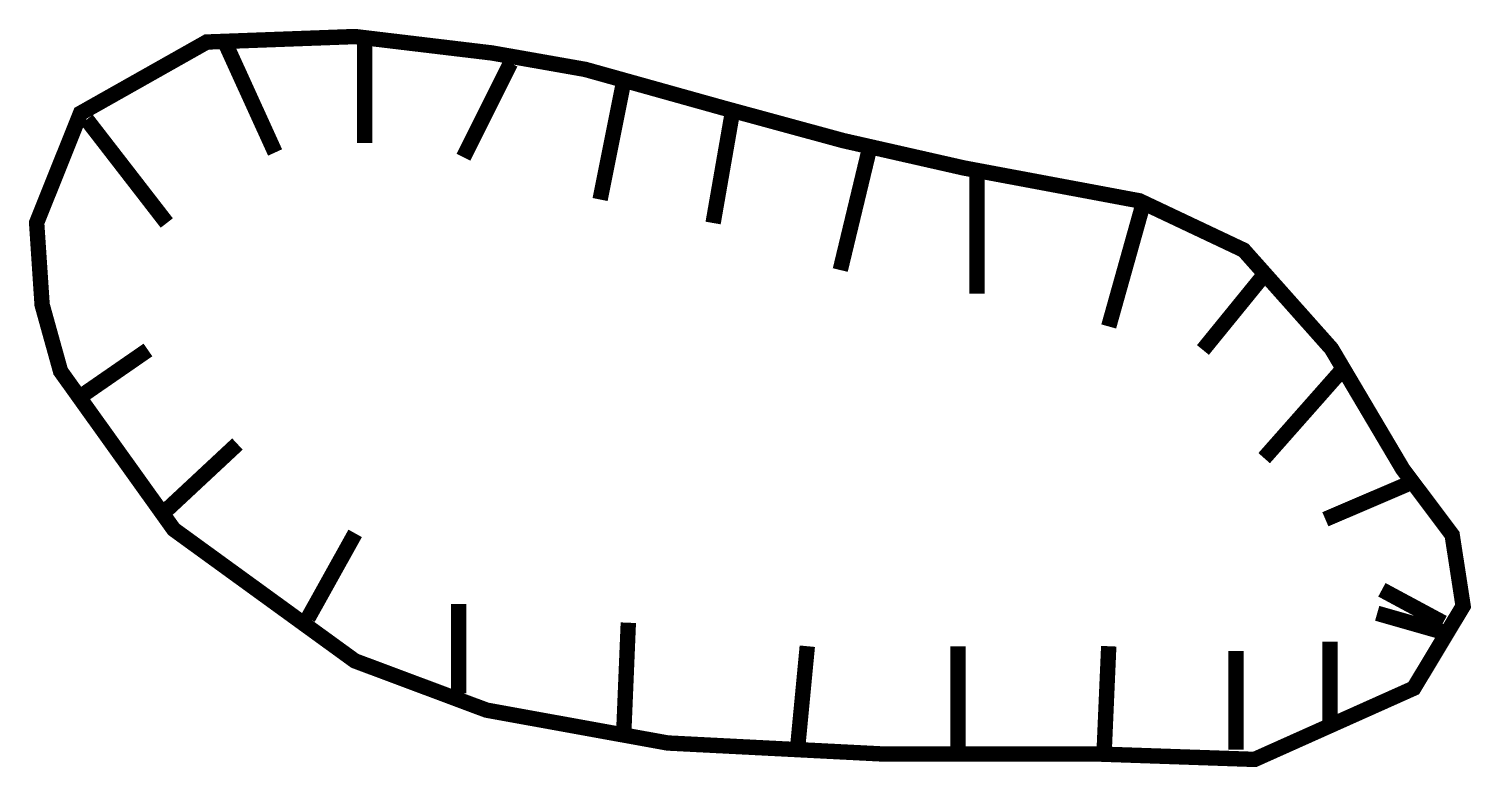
# Model space of a CAD drawing. Extents: x 0.06 to 9.43, y 0.09 to 4.89.
import ezdxf

# ---------------------------------------------------------------- set-up
doc = ezdxf.new("R2010")
doc.units = 0
doc.header["$MEASUREMENT"] = 0
doc.layers.get('0').update_dxf_attribs({"linetype": 'CONTINUOUS'})

msp = doc.modelspace()

# ---------------------------------------------------------------- linework, layer by layer
at = {"const_width": 0.1}
for points in [[(0.255, 2.678), (0.9988, 1.6383), (2.176, 0.7835), (3.0322, 0.463), (4.2094, 0.2493), (5.6006, 0.1781), (6.9919, 0.1781), (8.0264, 0.1425), (9.0609, 0.6055), (9.382, 1.1397), (9.3106, 1.6027), (8.9896, 2.0301), (8.5258, 2.8136), (7.9551, 3.4547), (7.2773, 3.7753), (6.1357, 3.989), (5.3509, 4.167), (4.5661, 4.3807), (3.6743, 4.63), (3.0679, 4.7369), (2.176, 4.8437), (1.2129, 4.8081), (0.3924, 4.3451), (0.107, 3.6328), (0.1427, 3.0986), (0.2653, 2.6578)], [(2.2393, 4.8362), (2.2393, 4.151)], [(1.3286, 4.8124), (1.6575, 4.0898)], [(3.1886, 4.6709), (2.8824, 4.0592)], [(3.9236, 4.5486), (3.7705, 3.784)], [(0.4326, 4.3039), (0.9532, 3.6311)], [(4.6279, 4.3345), (4.5054, 3.6311)], [(5.516, 4.0898), (5.3322, 3.3252)], [(6.2203, 3.9369), (6.2203, 3.1723)], [(7.2921, 3.7228), (7.0777, 2.9582)], [(8.0883, 3.2946), (7.6902, 2.8053)], [(0.3846, 2.4969), (0.8307, 2.8053)], [(8.6025, 2.684), (8.0883, 2.1019)], [(0.9532, 1.7655), (1.4125, 2.1937)], [(9.0523, 1.9466), (8.4864, 1.7043)], [(1.8719, 1.0621), (2.1781, 1.6126)], [(9.2519, 1.0315), (8.8538, 1.2456)], [(2.8518, 1.1538), (2.8518, 0.5728)], [(8.8232, 1.0927), (9.2519, 0.9703)], [(3.9542, 1.0315), (3.9236, 0.2975)], [(8.517, 0.9092), (8.517, 0.3893)], [(5.1179, 0.8786), (5.0566, 0.2363)], [(6.0978, 0.8786), (6.0978, 0.1781)], [(7.0777, 0.8786), (7.0471, 0.1752)], [(7.9045, 0.848), (7.9045, 0.2058)]]:
    msp.add_lwpolyline(points, dxfattribs=at)

doc.saveas('drawing.dxf')
